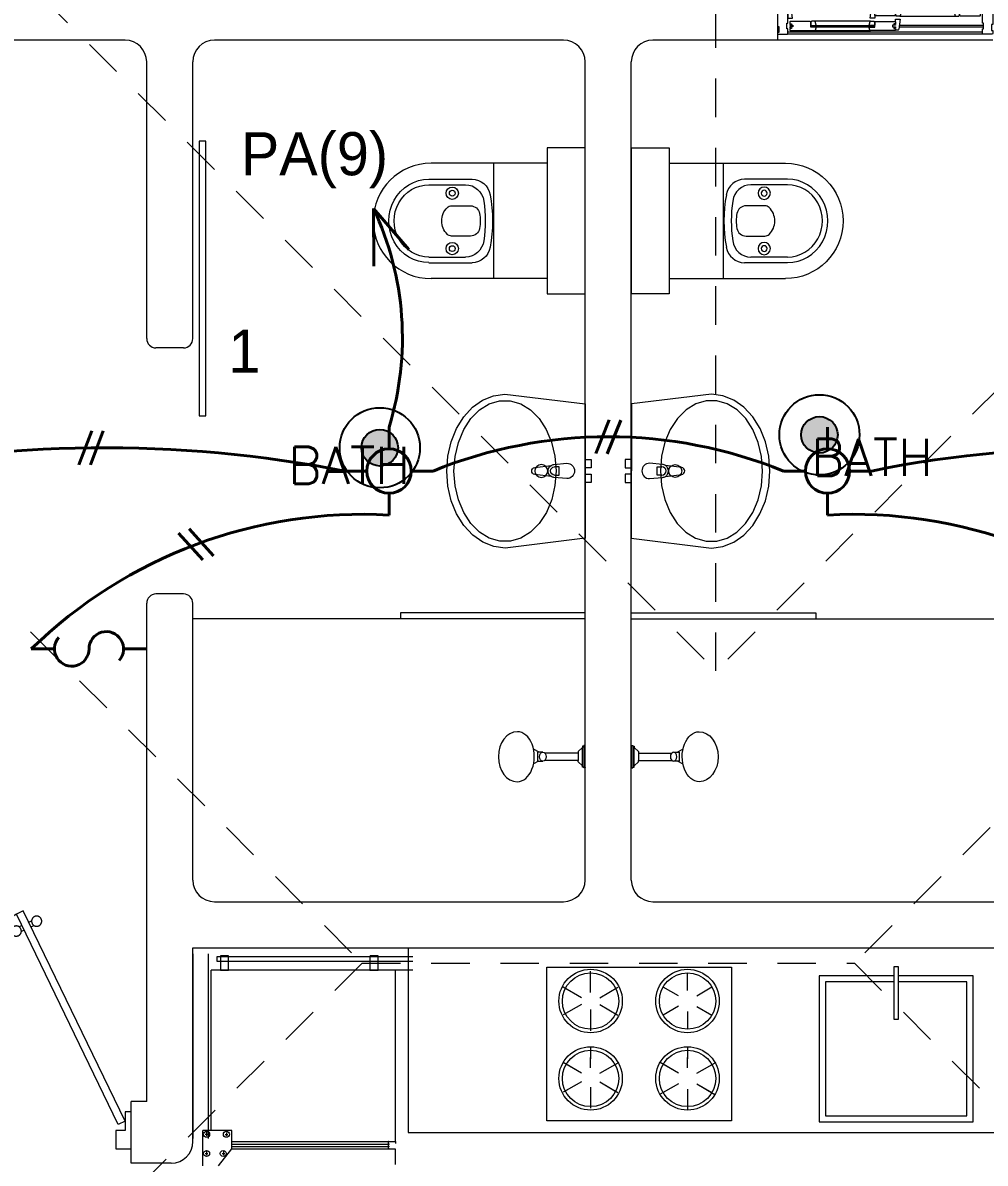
# Model space of a CAD drawing. Header units: metres. Extents: x 14 to 2416, y -346 to 476.
# Drawn here: x 30.049 to 33.177, y -88.076 to -84.37 of the extents above; entities that cross this region are included whole.
import ezdxf

# ---------------------------------------------------------------- set-up
doc = ezdxf.new("R2010")
doc.units = ezdxf.units.M
for name, pattern in [('0', [0]), ('CONTINU', [0]), ('HIDDEN2', [0.1875, 0.125, -0.0625])]:
    doc.linetypes.add(name, pattern=pattern)
doc.layers.get('0').update_dxf_attribs({"linetype": '0', "lineweight": 20})
for name, color, linetype, lineweight in [('01a_Mobiliario', 250, 'Continuous', 0), ('02_mobiliario', 250, 'Continuous', 5), ('A-ANNO-TEXT', 20, 'Continuous', 13), ('A-DOOR', 35, 'Continuous', 5), ('A-WALL', 250, 'Continuous', 20), ('baños', 251, 'Continuous', 0), ('cristales', 131, 'Continuous', 0), ('E Salida Interruptores', 22, 'Continuous', 40), ('E Salida Luces', 22, 'Continuous', 40), ('E Tuberia Emp Losa', 22, 'Continuous', 40), ('MOB FIJOS', 251, 'Continuous', 0), ('MOBILIARIOS', 252, 'Continuous', 0), ('textos', 7, 'Continuous', 0)]:
    doc.layers.add(name, color=color, linetype=linetype, lineweight=lineweight)
doc.layers.add('hatch piso', color=253, linetype='Continuous', lineweight=0, transparency=0.7)
doc.layers.add('MAVA LUM', color=1, linetype='Continuous')
doc.layers.add('MAVA Luminarias', color=1, linetype='Continuous')
doc.layers.add('Techos 1', color=7, linetype='HIDDEN2', lineweight=9, true_color=0x42391a)
doc.styles.add('CENTURY GOTHIC', font='GOTHIC.TTF')
doc.styles.add('DIMTEXT', font='dim.shx', dxfattribs={"width": 0.75})
doc.styles.get("Standard").update_dxf_attribs({"font": 'arial.ttf', "height": 0.1875})

# ---------------------------------------------------------------- blocks, each defined once
blk = doc.blocks.new('SUPERFICIAL')
at = {"layer": 'MAVA LUM'}
h = blk.add_hatch(color=256, dxfattribs=at)
h.dxf.hatch_style = 1
edge = h.paths.add_edge_path()
edge.add_arc((0.0008, 0.0016), 0.059, 0, 360)
for radius in [0.1303, 0.0593]:
    blk.add_circle((0.0008, 0.0016, 0), radius, dxfattribs=at)
at = {"ltscale": 1e-05, "style": 'DIMTEXT', "flags": 1}
blk.add_attdef('MULTIPLICADOR', (0.0928, 0.4687), '', height=0.15, dxfattribs=at)
blk = doc.blocks.new('P90')
at = {"layer": 'A-DOOR'}
for p, q in [((-0.0476, -0.8576), (0.6364, -0.5264)), ((-0.0368, -0.88), (0.6473, -0.5489)), ((0.5843, -0.5517), (0.58, -0.5427)), ((0.5992, -0.5445), (0.5949, -0.5355)), ((0.6473, -0.5489), (0.6364, -0.5264)), ((0.5952, -0.5741), (0.5995, -0.5831)), ((0.6101, -0.5669), (0.6144, -0.5759)), ((-0.0368, -0.88), (-0.0476, -0.8576))]:
    blk.add_line(p, q, dxfattribs=at)
for points in [[(-0.06, -0.02), (-0.06, -0.05), (-0.12, -0.05), (-0.12, 0), (0, 0), (0, -0.02)], [(-0.0668, -0.88), (-0.0668, -0.85), (-0.1268, -0.85), (-0.1268, -0.9), (-0.0068, -0.9), (-0.0068, -0.88)]]:
    blk.add_lwpolyline(points, close=True, dxfattribs=at)
blk.add_arc((-0.3259, -1.105), 1.1228, 31.0139, 75.0797, dxfattribs=at)
for points in [[(0.5812, -0.5096), (0.5857, -0.5096), (0.5933, -0.5141), (0.5977, -0.5218), (0.5977, -0.5306), (0.5933, -0.5383), (0.5856, -0.5427), (0.5767, -0.5427), (0.5691, -0.5383), (0.5647, -0.5306), (0.5647, -0.5217), (0.5691, -0.514), (0.5768, -0.5096), (0.5812, -0.5096)], [(0.6133, -0.5758), (0.6177, -0.5758), (0.6254, -0.5803), (0.6298, -0.5879), (0.6298, -0.5968), (0.6253, -0.6045), (0.6176, -0.6089), (0.6088, -0.6089), (0.6011, -0.6044), (0.5967, -0.5967), (0.5967, -0.5879), (0.6011, -0.5802), (0.6088, -0.5758), (0.6133, -0.5758)]]:
    blk.add_open_spline(points, degree=2, dxfattribs=at)
blk = doc.blocks.new('A$C013342c3')
at = {"layer": 'baños', "linetype": 'Continuous'}
for p, q in [((0.2731, 0.1112), (0.2592, 0.0984, -1.0732)), ((0.2775, 0.1152), (0.2731, 0.1152)), ((0.2731, 0.1152), (0.2731, 0.1112)), ((0.2731, 0.0513), (0.2731, 0.1112)), ((0.2821, 0.1176), (0.2775, 0.1176)), ((0.2775, 0.1176), (0.2775, 0.1152)), ((0.2775, 0.1152), (0.2775, 0.0473)), ((0.2821, 0.1163), (0.2821, 0.1176)), ((0.2821, 0.0462), (0.2821, 0.1163)), ((0.1327, 0.0959, -0.0887), (0.1145, 0.106, -0.1376)), ((0.1447, 0.0959, -0.0497), (0.127, 0.0959, -0.0497)), ((0.127, 0.0959, -0.0497), (0.127, 0.0667, -0.0497)), ((0.2591, 0.0932, -0.0114), (0.1506, 0.0931, -0.0549)), ((0.2592, 0.0984, -1.0732), (0.2591, 0.0932, -0.0114)), ((0.2591, 0.0932, -0.0114), (0.2591, 0.0693, -0.0113)), ((0.1305, 0.0667, -0.0849), (0.1145, 0.0578, -0.1376)), ((0.127, 0.0667, -0.0497), (0.1446, 0.0667, -0.0497)), ((0.2591, 0.0693, -0.0114), (0.1506, 0.0694, -0.0549)), ((0.2592, 0.0642, -1.0732), (0.2591, 0.0693, -0.0114)), ((0.2731, 0.0513), (0.2592, 0.0642, -1.0732)), ((0.2731, 0.0473), (0.2731, 0.0513)), ((0.2775, 0.0473), (0.2731, 0.0473)), ((0.2775, 0.0449), (0.2775, 0.0473)), ((0.2821, 0.0449), (0.2775, 0.0449)), ((0.2821, 0.0462), (0.2821, 0.0449))]:
    blk.add_line(p, q, dxfattribs=at)
for ratio, start_param, end_param in [(0.757088, 3.141593, 6.283185), (0.681889, 0, 3.141593)]:
    blk.add_ellipse((0.0615, 0.0812, -0.1376), major_axis=(-0.0002, -0.0812), ratio=ratio, start_param=start_param, end_param=end_param, dxfattribs=at)
blk.add_ellipse((0.1447, 0.0813, -0.0497), major_axis=(0, -0.0146), ratio=0.718224, dxfattribs=at)
blk = doc.blocks.new('A$Cbbaa2d29')
at = {"layer": 'baños'}
for p, q in [((0.0499, 0.1234), (0.0499, 0.5009)), ((0.1017, 0.5075), (0.1017, 0.3676)), ((0.1199, 0.5075), (0.1199, 0.3887)), ((0.3549, 0.5075), (0.3549, 0.3887)), ((0.373, 0.5075), (0.373, 0.3676)), ((0.4249, 0.1234), (0.4249, 0.5009)), ((0.1881, 0.3727), (0.1881, 0.434)), ((0.2866, 0.434), (0.2866, 0.3727)), ((0.4249, 0.2984), (0.0499, 0.2984))]:
    blk.add_line(p, q, dxfattribs=at)
blk.add_lwpolyline([(0, 0.1234), (0, 0), (0.4747, 0), (0.4747, 0.1234)], close=True, dxfattribs=at)
for centre, radius in [((0.1474, 0.4318), 0.0201), ((0.3274, 0.4318), 0.0201), ((0.1474, 0.4318), 0.00947), ((0.3274, 0.4318), 0.00947)]:
    blk.add_circle(centre, radius, dxfattribs=at)
blk.add_arc((0.2374, 0.5009), 0.1875, 0, 180, dxfattribs=at)
at = {"layer": 'baños', "extrusion": (0, 0, -1)}
for centre, major_axis, ratio, start_param, end_param in [((0.2374, 0.5075), (-0.1356, 0), 0.964958, 0, 3.141593), ((0.2374, 0.5075), (-0.1175, 0), 0.964958, 0, 3.141593), ((0.2084, 0.434), (-0.0203, 0), 0.98668, 0, 0.757183), ((0.2374, 0.407), (0.0601, 0), 0.98668, 3.898776, 5.526002), ((0.2663, 0.434), (0.0203, 0), 0.98668, -0.757183, 0), ((0.182, 0.3887), (0.0622, 0), 0.964958, 1.721071, 3.141593), ((0.2185, 0.3727), (0.0304, 0), 0.98668, 1.75053, 3.141593), ((0.2562, 0.3727), (0.0304, 0), 0.98668, 0, 1.391062), ((0.2927, 0.3887), (-0.0622, 0), 0.964958, 3.141593, 4.562115), ((0.1639, 0.3676), (0.0622, 0), 0.964958, 1.761771, 3.141593), ((0.2374, 0.4749), (0.1357, 0), 0.98668, 1.391062, 1.75053), ((0.3108, 0.3676), (0.0622, 0), 0.964958, 0, 1.379822), ((0.2374, 0.7342), (0.4491, 0), 0.964958, 1.379822, 1.761771), ((0.2374, 0.7413), (-0.4317, 0), 0.964958, 4.562115, 4.862663)]:
    blk.add_ellipse(centre, major_axis=major_axis, ratio=ratio, start_param=start_param, end_param=end_param, dxfattribs=at)
blk = doc.blocks.new('Basin 22')
at = {"layer": 'baños'}
for p, q in [((-218.5, 0), (-250.6, -260.4)), ((218.5, 0), (-218.5, 0)), ((-10.5, 20), (-37.5, 20)), ((-37.5, 20), (-37.5, 0)), ((-37.5, 0), (-10.5, 0)), ((-10.5, 0), (-10.5, 20)), ((37.5, 20), (10.5, 20)), ((10.5, 20), (10.5, 0)), ((10.5, 0), (37.5, 0)), ((37.5, 0), (37.5, 20)), ((250, -260.4), (218.5, 0)), ((-218.4, -0.4), (-218.5, -0.4)), ((-218.4, -0.4), (-218.5, -0.4)), ((218.5, -0.4), (218.4, -0.4)), ((218.5, -0.4), (218.4, -0.4)), ((-25, -59.4), (-21, -101.4)), ((21, -101.4), (25, -59.4)), ((-93.2, -108.9), (-134.7, -126.2)), ((-47.6, -98.2), (-93.2, -108.9)), ((0, -94.6), (-47.6, -98.2)), ((-17.7, -110.9), (-11.1, -163.8)), ((-13.6, -99.2), (-13.6, -84.3)), ((-13.6, -84.3), (13.6, -84.3)), ((47.6, -98.2), (0, -94.6)), ((11.1, -163.8), (17.7, -110.9)), ((13.6, -84.3), (13.6, -99.2)), ((93.2, -108.9), (47.6, -98.2)), ((134.7, -126.2), (93.2, -108.9)), ((-134.7, -126.2), (-170.3, -149.4)), ((170.3, -149.4), (134.7, -126.2)), ((-198.5, -177.5), (-218, -209.2)), ((-170.3, -149.4), (-198.5, -177.5)), ((198.5, -177.5), (170.3, -149.4)), ((218, -209.2), (198.5, -177.5)), ((-218, -209.2), (-227.9, -243.1)), ((227.9, -243.1), (218, -209.2)), ((-227.9, -243.1), (-227.9, -277.8)), ((227.9, -277.8), (227.9, -243.1)), ((-250.6, -260.4), (-245.8, -297.4)), ((-227.9, -277.8), (-218, -311.7)), ((218, -311.7), (227.9, -277.8)), ((244.6, -297.4), (249.4, -260.4)), ((-245.8, -297.4), (-231.6, -333)), ((-231.6, -333), (-208.5, -365.7)), ((-218, -311.7), (-198.5, -343.4)), ((198.5, -343.4), (218, -311.7)), ((207.3, -365.7), (230.4, -333)), ((230.4, -333), (244.6, -297.4)), ((-208.5, -365.7), (-177.4, -394.5)), ((-198.5, -343.4), (-170.3, -371.4)), ((170.3, -371.4), (198.5, -343.4)), ((176.2, -394.5), (207.3, -365.7)), ((-177.4, -394.5), (-139.5, -418.1)), ((-170.3, -371.4), (-134.7, -394.6)), ((-134.7, -394.6), (-93.2, -412)), ((93.2, -412), (134.7, -394.6)), ((134.7, -394.6), (170.3, -371.4)), ((138.3, -418.1), (176.2, -394.5)), ((-139.5, -418.1), (-96.3, -435.6)), ((-96.3, -435.6), (-49.4, -446.4)), ((-93.2, -412), (-47.6, -422.7)), ((-47.6, -422.7), (0, -426.3)), ((0, -426.3), (47.6, -422.7)), ((47.6, -422.7), (93.2, -412)), ((48.2, -446.4), (95.1, -435.6)), ((95.1, -435.6), (138.3, -418.1)), ((-49.4, -446.4), (-0.6, -450)), ((-0.6, -450), (48.2, -446.4))]:
    blk.add_line(p, q, dxfattribs=at)
blk.add_circle((0, -142.6), 21, dxfattribs=at)
for centre, radius, start, end in [((0, -59.4), 25, 0, 180), ((0, -99.5), 21.1, 185.1696, 212.771), ((0, -99.5), 21.1, 212.771, 327.229), ((0, -99.2), 13.6, 180, 0), ((0, -99.5), 21.1, 327.229, 354.8304), ((0, -162.4), 11.2, 187.1389, 352.8611)]:
    blk.add_arc(centre, radius, start, end, dxfattribs=at)
blk = doc.blocks.new('Fenton Bead')
at = {"color": 7}
blk.add_lwpolyline([(2.1, 12.5, -0.341999), (0.2, 11), (0, 10.7), (0, 1), (1, 0), (18, 0), (18, 0.5), (14.7, 12.9, 0.339454), (13.2, 14), (4.1, 14, 0.341999)], format="xyb", close=True, dxfattribs=at)
blk = doc.blocks.new('A$C6ca19f56')
at = {"layer": 'A-DOOR', "color": 7}
for p, q in [((0.7, 0.2), (0, 0.2)), ((0.0325, 0.12), (0, 0.12)), ((0, 0.12), (0, 0.097)), ((0.7, 0.12), (0, 0.12)), ((0.034, 0.1185), (0.0325, 0.12)), ((0.034, 0.097), (0.034, 0.1185)), ((0.034, 0.1185), (0.034, 0.097)), ((0.666, 0.1185), (0.6675, 0.12)), ((0.666, 0.097), (0.666, 0.1185)), ((0.6675, 0.12), (0.7, 0.12)), ((0.7, 0.12), (0.7, 0.097)), ((0, 0.097), (0.01, 0.097)), ((0.01, 0.091), (0, 0.091)), ((0, 0.091), (0, 0.0445)), ((0.01, 0.097), (0.01, 0.091)), ((0.024, 0.091), (0.024, 0.097)), ((0.024, 0.097), (0.034, 0.097)), ((0.034, 0.091), (0.024, 0.091)), ((0.034, 0.097), (0.0305, 0.097)), ((0.0305, 0.097), (0.0305, 0.091)), ((0.0305, 0.091), (0.034, 0.091)), ((0.0417, 0.1075), (0.034, 0.1075)), ((0.034, 0.0555), (0.034, 0.091)), ((0.034, 0.091), (0.034, 0.0715)), ((0.049, 0.0715), (0.0447, 0.1047)), ((0.301, 0.0715), (0.3053, 0.1047)), ((0.3083, 0.1075), (0.316, 0.1075)), ((0.316, 0.1075), (0.3175, 0.109)), ((0.316, 0.102), (0.316, 0.1075)), ((0.322, 0.102), (0.316, 0.102)), ((0.316, 0.097), (0.316, 0.0993)), ((0.316, 0.0993), (0.322, 0.0993)), ((0.326, 0.097), (0.316, 0.097)), ((0.316, 0.089), (0.316, 0.091)), ((0.316, 0.091), (0.326, 0.091)), ((0.322, 0.089), (0.316, 0.089)), ((0.316, 0.0805), (0.316, 0.0863)), ((0.316, 0.0863), (0.322, 0.0863)), ((0.3175, 0.079), (0.316, 0.0805)), ((0.316, 0.0805), (0.316, 0.0715)), ((0.3175, 0.109), (0.3981, 0.109)), ((0.3825, 0.079), (0.3175, 0.079)), ((0.322, 0.0993), (0.322, 0.102)), ((0.322, 0.0863), (0.322, 0.089)), ((0.326, 0.091), (0.326, 0.097)), ((0.384, 0.0805), (0.3825, 0.079)), ((0.4015, 0.098), (0.384, 0.098)), ((0.384, 0.098), (0.384, 0.0805)), ((0.384, 0.095), (0.389, 0.095)), ((0.384, 0.095), (0.389, 0.095)), ((0.389, 0.097), (0.395, 0.093)), ((0.389, 0.093), (0.395, 0.097)), ((0.3972, 0.078), (0.5788, 0.078)), ((0.3981, 0.109), (0.4, 0.1075)), ((0.5779, 0.109), (0.3981, 0.109)), ((0.4, 0.1075), (0.402, 0.0995)), ((0.402, 0.0985), (0.4015, 0.098)), ((0.402, 0.0995), (0.402, 0.0985)), ((0.576, 0.1075), (0.574, 0.0995)), ((0.574, 0.0995), (0.574, 0.0985)), ((0.574, 0.0985), (0.5745, 0.098)), ((0.5745, 0.098), (0.592, 0.098)), ((0.5779, 0.109), (0.576, 0.1075)), ((0.6585, 0.109), (0.5779, 0.109)), ((0.587, 0.097), (0.581, 0.093)), ((0.587, 0.093), (0.581, 0.097)), ((0.592, 0.095), (0.587, 0.095)), ((0.592, 0.095), (0.587, 0.095)), ((0.592, 0.098), (0.592, 0.0805)), ((0.592, 0.0805), (0.5935, 0.079)), ((0.5935, 0.079), (0.6585, 0.079)), ((0.65, 0.091), (0.65, 0.097)), ((0.65, 0.097), (0.66, 0.097)), ((0.66, 0.091), (0.65, 0.091)), ((0.654, 0.0993), (0.654, 0.102)), ((0.654, 0.102), (0.66, 0.102)), ((0.66, 0.0993), (0.654, 0.0993)), ((0.654, 0.0863), (0.654, 0.089)), ((0.654, 0.089), (0.66, 0.089)), ((0.66, 0.0863), (0.654, 0.0863)), ((0.66, 0.1075), (0.6585, 0.109)), ((0.6585, 0.079), (0.66, 0.0805)), ((0.66, 0.102), (0.66, 0.1075)), ((0.66, 0.097), (0.66, 0.0993)), ((0.66, 0.089), (0.66, 0.091)), ((0.66, 0.0805), (0.66, 0.0863)), ((0.676, 0.097), (0.666, 0.097)), ((0.666, 0.0555), (0.666, 0.091)), ((0.666, 0.091), (0.676, 0.091)), ((0.676, 0.091), (0.676, 0.097)), ((0.7, 0.097), (0.69, 0.097)), ((0.69, 0.097), (0.69, 0.091)), ((0.69, 0.091), (0.7, 0.091)), ((0.7, 0.091), (0.7, 0.0505)), ((0, 0.0445), (0.004, 0.0445)), ((0.004, 0.0445), (0.004, 0.0255)), ((0.03, 0.0365), (0.03, 0.0555)), ((0.03, 0.0555), (0.034, 0.0555)), ((0.034, 0.0715), (0.049, 0.0715)), ((0.0415, 0.061), (0.04, 0.0595)), ((0.04, 0.0595), (0.04, 0.0537)), ((0.04, 0.0537), (0.046, 0.0537)), ((0.046, 0.051), (0.04, 0.051)), ((0.04, 0.051), (0.04, 0.049)), ((0.04, 0.049), (0.05, 0.049)), ((0.05, 0.043), (0.04, 0.043)), ((0.04, 0.043), (0.04, 0.0407)), ((0.04, 0.0407), (0.046, 0.0407)), ((0.046, 0.038), (0.04, 0.038)), ((0.04, 0.038), (0.04, 0.0325)), ((0.1065, 0.061), (0.0415, 0.061)), ((0.046, 0.0537), (0.046, 0.051)), ((0.046, 0.0407), (0.046, 0.038)), ((0.05, 0.049), (0.05, 0.043)), ((0.108, 0.0595), (0.1065, 0.061)), ((0.108, 0.042), (0.108, 0.0595)), ((0.108, 0.045), (0.113, 0.045)), ((0.108, 0.045), (0.113, 0.045)), ((0.1255, 0.042), (0.108, 0.042)), ((0.113, 0.043), (0.119, 0.047)), ((0.113, 0.047), (0.119, 0.043)), ((0.3028, 0.062), (0.1212, 0.062)), ((0.124, 0.0325), (0.126, 0.0405)), ((0.126, 0.0415), (0.1255, 0.042)), ((0.126, 0.0405), (0.126, 0.0415)), ((0.298, 0.0415), (0.2985, 0.042)), ((0.298, 0.0405), (0.298, 0.0415)), ((0.3, 0.0325), (0.298, 0.0405)), ((0.2985, 0.042), (0.316, 0.042)), ((0.316, 0.0715), (0.301, 0.0715)), ((0.311, 0.043), (0.305, 0.047)), ((0.311, 0.047), (0.305, 0.043)), ((0.316, 0.045), (0.311, 0.045)), ((0.316, 0.045), (0.311, 0.045)), ((0.316, 0.0595), (0.3175, 0.061)), ((0.316, 0.042), (0.316, 0.0595)), ((0.3175, 0.061), (0.3825, 0.061)), ((0.384, 0.049), (0.374, 0.049)), ((0.374, 0.049), (0.374, 0.043)), ((0.374, 0.043), (0.384, 0.043)), ((0.384, 0.0537), (0.378, 0.0537)), ((0.378, 0.0537), (0.378, 0.051)), ((0.378, 0.051), (0.384, 0.051)), ((0.384, 0.0407), (0.378, 0.0407)), ((0.378, 0.0407), (0.378, 0.038)), ((0.378, 0.038), (0.384, 0.038)), ((0.3825, 0.061), (0.384, 0.0595)), ((0.384, 0.0595), (0.384, 0.0685)), ((0.384, 0.0685), (0.399, 0.0685)), ((0.384, 0.0595), (0.384, 0.0537)), ((0.384, 0.051), (0.384, 0.049)), ((0.384, 0.043), (0.384, 0.0407)), ((0.384, 0.038), (0.384, 0.0325)), ((0.399, 0.0685), (0.3947, 0.0353)), ((0.67, 0.0555), (0.666, 0.0555)), ((0.67, 0.0365), (0.67, 0.0555)), ((0.7, 0.0505), (0.696, 0.0505)), ((0.696, 0.0505), (0.696, 0.0315)), ((0.004, 0.0255), (0, 0.0255)), ((0, 0.0255), (0, 0.0215)), ((0, 0.0215), (0.0015, 0.02)), ((0.7, 0), (0, 0)), ((0.0015, 0.02), (0.0325, 0.02)), ((0.034, 0.0365), (0.03, 0.0365)), ((0.0325, 0.02), (0.034, 0.0215)), ((0.6675, 0.02), (0.0325, 0.02)), ((0.034, 0.0215), (0.034, 0.0365)), ((0.04, 0.0325), (0.0415, 0.031)), ((0.0415, 0.031), (0.1221, 0.031)), ((0.1221, 0.031), (0.124, 0.0325)), ((0.1221, 0.031), (0.3019, 0.031)), ((0.3019, 0.031), (0.3, 0.0325)), ((0.3825, 0.031), (0.3019, 0.031)), ((0.384, 0.0325), (0.3825, 0.031)), ((0.3917, 0.0325), (0.384, 0.0325)), ((0.666, 0.0215), (0.666, 0.0365)), ((0.666, 0.0365), (0.67, 0.0365)), ((0.6675, 0.02), (0.666, 0.0215)), ((0.6985, 0.02), (0.6675, 0.02)), ((0.696, 0.0315), (0.7, 0.0315)), ((0.7, 0.0215), (0.6985, 0.02)), ((0.7, 0.0315), (0.7, 0.0215))]:
    blk.add_line(p, q, dxfattribs=at)
at = {"layer": 'A-DOOR', "extrusion": (0, 0, -1)}
for p, q in [((0.7, 0.18), (0, 0.18)), ((0.0413, 0.1622), (0.05, 0.1622)), ((0.0413, 0.1448), (0.0413, 0.1622)), ((0.3337, 0.1622), (0.325, 0.1622)), ((0.3337, 0.1448), (0.3337, 0.1622)), ((0.3663, 0.1622), (0.375, 0.1622)), ((0.3663, 0.1448), (0.3663, 0.1622)), ((0.6587, 0.1622), (0.65, 0.1622)), ((0.6587, 0.1448), (0.6587, 0.1622)), ((0, 0.127), (0.7, 0.127)), ((0.0413, 0.1448), (0.05, 0.1448)), ((0.3337, 0.1448), (0.325, 0.1448)), ((0.3663, 0.1448), (0.375, 0.1448)), ((0.6587, 0.1448), (0.65, 0.1448))]:
    blk.add_line(p, q, dxfattribs=at)
at = {"layer": 'A-DOOR'}
for p, q in [((0.07, 0.175), (0.05, 0.175)), ((0.07, 0.132), (0.07, 0.175)), ((0.305, 0.1711), (0.07, 0.1711)), ((0.07, 0.1359), (0.07, 0.1711)), ((0.305, 0.132), (0.305, 0.175)), ((0.305, 0.175), (0.325, 0.175)), ((0.305, 0.1359), (0.305, 0.1711)), ((0.395, 0.175), (0.375, 0.175)), ((0.395, 0.132), (0.395, 0.175)), ((0.63, 0.1711), (0.395, 0.1711)), ((0.395, 0.1359), (0.395, 0.1711)), ((0.63, 0.132), (0.63, 0.175)), ((0.63, 0.175), (0.65, 0.175)), ((0.63, 0.1359), (0.63, 0.1711)), ((0.07, 0.132), (0.05, 0.132)), ((0.07, 0.1359), (0.305, 0.1359)), ((0.305, 0.132), (0.325, 0.132)), ((0.395, 0.132), (0.375, 0.132)), ((0.395, 0.1359), (0.63, 0.1359)), ((0.63, 0.132), (0.65, 0.132))]:
    blk.add_line(p, q, dxfattribs=at)
at = {"layer": 'A-DOOR', "color": 9, "true_color": 0xc7c8ca}
for p, q in [((0.325, 0.175), (0.07, 0.175)), ((0.63, 0.175), (0.375, 0.175)), ((0.07, 0.132), (0.325, 0.132)), ((0.375, 0.132), (0.63, 0.132))]:
    blk.add_line(p, q, dxfattribs=at)
at = {"layer": 'A-DOOR', "color": 8}
for p, q in [((0.666, 0.114), (0.034, 0.114)), ((0.0457, 0.097), (0.3043, 0.097)), ((0.0465, 0.091), (0.3035, 0.091)), ((0.3957, 0.043), (0.67, 0.043)), ((0.3965, 0.049), (0.67, 0.049)), ((0.666, 0.026), (0.034, 0.026))]:
    blk.add_line(p, q, dxfattribs=at)
at = {"layer": 'A-DOOR', "extrusion": (0, 0, -1)}
for points in [[(0, 0.18), (-0.05, 0.18), (-0.05, 0.1622)], [(-0.325, 0.18), (-0.375, 0.18), (-0.375, 0.1622)], [(-0.375, 0.18), (-0.325, 0.18), (-0.325, 0.1622)], [(-0.7, 0.18), (-0.65, 0.18), (-0.65, 0.1622)], [(-0.05, 0.1448), (-0.05, 0.127), (0, 0.127)], [(-0.375, 0.1448), (-0.375, 0.127), (-0.325, 0.127)], [(-0.325, 0.1448), (-0.325, 0.127), (-0.375, 0.127)], [(-0.65, 0.1448), (-0.65, 0.127), (-0.7, 0.127)]]:
    blk.add_lwpolyline(points, dxfattribs=at)
at = {"layer": 'A-DOOR', "color": 7}
for points in [[(0.384, 0.095), (0.389, 0.095), (0.389, 0.095), (0.384, 0.095)], [(0.587, 0.093), (0.389, 0.093), (0.389, 0.097), (0.587, 0.097)], [(0.587, 0.097), (0.389, 0.097), (0.389, 0.093), (0.587, 0.093)], [(0.389, 0.097), (0.395, 0.097), (0.395, 0.093), (0.389, 0.093)], [(0.4015, 0.098), (0.3895, 0.098), (0.3895, 0.097), (0.4015, 0.097)], [(0.4015, 0.093), (0.3895, 0.093), (0.3895, 0.092), (0.4015, 0.092)], [(0.395, 0.097), (0.4, 0.097), (0.4, 0.093), (0.395, 0.093)], [(0.5745, 0.098), (0.5865, 0.098), (0.5865, 0.097), (0.5745, 0.097)], [(0.5745, 0.093), (0.5865, 0.093), (0.5865, 0.092), (0.5745, 0.092)], [(0.581, 0.097), (0.576, 0.097), (0.576, 0.093), (0.581, 0.093)], [(0.587, 0.097), (0.581, 0.097), (0.581, 0.093), (0.587, 0.093)], [(0.592, 0.095), (0.587, 0.095), (0.587, 0.095), (0.592, 0.095)], [(0.108, 0.045), (0.113, 0.045), (0.113, 0.045), (0.108, 0.045)], [(0.113, 0.043), (0.119, 0.043), (0.119, 0.047), (0.113, 0.047)], [(0.113, 0.047), (0.311, 0.047), (0.311, 0.043), (0.113, 0.043)], [(0.113, 0.043), (0.311, 0.043), (0.311, 0.047), (0.113, 0.047)], [(0.1255, 0.047), (0.1135, 0.047), (0.1135, 0.048), (0.1255, 0.048)], [(0.1255, 0.042), (0.1135, 0.042), (0.1135, 0.043), (0.1255, 0.043)], [(0.119, 0.043), (0.124, 0.043), (0.124, 0.047), (0.119, 0.047)], [(0.2985, 0.047), (0.3105, 0.047), (0.3105, 0.048), (0.2985, 0.048)], [(0.2985, 0.042), (0.3105, 0.042), (0.3105, 0.043), (0.2985, 0.043)], [(0.305, 0.043), (0.3, 0.043), (0.3, 0.047), (0.305, 0.047)], [(0.311, 0.043), (0.305, 0.043), (0.305, 0.047), (0.311, 0.047)], [(0.316, 0.045), (0.311, 0.045), (0.311, 0.045), (0.316, 0.045)]]:
    blk.add_lwpolyline(points, close=True, dxfattribs=at)
for centre, start, end in [((0.0417, 0.1045), 4.2891, 90.0015), ((0.3083, 0.1045), 89.9985, 175.7109), ((0.3917, 0.0355), 269.9985, 355.7109)]:
    blk.add_arc(centre, 0.003, start, end, dxfattribs=at)
at = {"layer": 'cristales', "const_width": 0.004}
for points in [[(0.576, 0.095), (0.4, 0.095)], [(0.124, 0.045), (0.3, 0.045)]]:
    blk.add_lwpolyline(points, dxfattribs=at)
at = {"layer": 'A-DOOR', "color": 7, "yscale": 0.001000000023175567, "zscale": 0.001000000023175567, "rotation": 180}
for p, xscale in [((0.384, 0.092), -0.001000000023175567), ((0.592, 0.092), 0.001000000023175567)]:
    blk.add_blockref('Fenton Bead', p, dxfattribs=dict(at, xscale=xscale))
at = {"layer": 'A-DOOR', "color": 7, "yscale": 0.001000000023175567, "zscale": 0.001000000023175567}
for p, xscale in [((0.108, 0.048), 0.001000000023175567), ((0.316, 0.048), -0.001000000023175567)]:
    blk.add_blockref('Fenton Bead', p, dxfattribs=dict(at, xscale=xscale))
blk = doc.blocks.new('PL BASE 1N NASAS 09')
at = {"layer": '01a_Mobiliario', "transparency": 33554684}
blk.add_line((-119.0811, -52.5997), (-117.0811, -52.5997), dxfattribs=at)
at = {"layer": '02_mobiliario'}
blk.add_line((-119.0811, -51.9997), (-119.0811, -52.5997), dxfattribs=at)
at = {"layer": 'A-DOOR'}
blk.add_lwpolyline([(-119.7386, -49.3782), (-119.7603, -49.3782), (-119.7603, -50.2702), (-119.7386, -50.2702)], close=True, dxfattribs=at)
at = {"layer": 'A-WALL'}
for p, q in [((-117.8811, -48.8497), (-117.8811, -49.0497)), ((-120.0011, -49.0497), (-122.1611, -49.0497)), ((-118.5761, -49.0497), (-119.7111, -49.0497)), ((-117.8811, -49.0497), (-118.2861, -49.0497)), ((-119.9311, -50.0197), (-119.9311, -49.1197)), ((-119.7811, -50.0197), (-119.7811, -49.1197)), ((-118.5061, -51.7797), (-118.5061, -49.1197)), ((-118.3561, -51.7797), (-118.3561, -49.1197)), ((-119.8111, -50.0497), (-119.9011, -50.0497)), ((-119.8111, -50.8497), (-119.9011, -50.8497)), ((-119.9311, -52.4997), (-119.9311, -50.8797)), ((-119.7811, -51.7797), (-119.7811, -50.8797)), ((-119.7111, -51.8497), (-118.5761, -51.8497)), ((-118.2861, -51.8497), (-117.1511, -51.8497)), ((-119.7811, -52.6297), (-119.7811, -51.9997)), ((-119.7811, -51.9997), (-117.0811, -51.9997)), ((-119.9311, -52.4997), (-119.981, -52.4997)), ((-119.981, -52.6997), (-119.981, -52.4997)), ((-119.8511, -52.6997), (-119.981, -52.6997))]:
    blk.add_line(p, q, dxfattribs=at)
for centre, radius, start, end in [((-120.0011, -49.1197), 0.07, 360, 90), ((-119.7111, -49.1197), 0.07, 90, 180), ((-118.5761, -49.1197), 0.07, 360, 90), ((-118.2861, -49.1197), 0.07, 90, 180), ((-119.9011, -50.0197), 0.03, 180, 270), ((-119.8111, -50.0197), 0.03, 270, 360), ((-119.9011, -50.8797), 0.03, 90, 180), ((-119.8111, -50.8797), 0.03, 360, 90), ((-119.7111, -51.7797), 0.07, 180, 270), ((-118.5761, -51.7797), 0.07, 270, 360), ((-118.2861, -51.7797), 0.07, 180, 270), ((-119.8511, -52.6297), 0.07, 270, 0)]:
    blk.add_arc(centre, radius, start, end, dxfattribs=at)
at = {"layer": 'baños'}
for p, q in [((-119.1061, -50.9107), (-119.1061, -50.9307)), ((-118.5061, -50.9107), (-119.1061, -50.9107)), ((-118.3561, -50.9107), (-117.7561, -50.9107)), ((-117.7561, -50.9107), (-117.7561, -50.9307)), ((-118.5061, -50.9307), (-119.7811, -50.9307)), ((-118.3561, -50.9307), (-117.0811, -50.9307))]:
    blk.add_line(p, q, dxfattribs=at)
at = {"layer": 'MOB FIJOS', "ltscale": 0.005, "transparency": 33554684}
blk.add_lwpolyline([(-117.5034, -52.2311), (-117.4874, -52.2311), (-117.4874, -52.0619), (-117.5034, -52.0619)], close=True, dxfattribs=at)
at = {"layer": 'MOB FIJOS', "transparency": 33554684}
for points in [[(-117.5034, -52.0904), (-117.7454, -52.0904), (-117.7454, -52.5654), (-117.2454, -52.5654), (-117.2454, -52.0904), (-117.4874, -52.0904)], [(-117.5034, -52.1104), (-117.7254, -52.1104), (-117.7254, -52.5454), (-117.2654, -52.5454), (-117.2654, -52.1104), (-117.4874, -52.1104)]]:
    blk.add_lwpolyline(points, dxfattribs=at)
at = {"layer": 'Techos 1'}
for p, q in [((-118.0811, -51.0997), (-118.0811, -39.3997)), ((-123.3311, -47.9498), (-119.2311, -52.0497)), ((-121.2311, -47.9498), (-118.0811, -51.0997)), ((-114.9311, -47.9497), (-118.0811, -51.0997)), ((-113.5311, -47.9497), (-117.6311, -52.0497)), ((-119.2311, -52.0497), (-123.3311, -56.1498)), ((-119.2311, -52.0497), (-117.6311, -52.0497)), ((-117.6311, -52.0497), (-113.5311, -56.1497))]:
    blk.add_line(p, q, dxfattribs=at)
at = {"color": 1}
blk.add_blockref('A$C6ca19f56', (-117.8811, -49.0497), dxfattribs=at)
at = {"layer": 'A-DOOR', "rotation": 90.00000000000001}
blk.add_blockref('P90', (-120.881, -52.5264), dxfattribs=at)
at = {"layer": 'baños', "rotation": 90.00000000000001}
blk.add_blockref('A$Cbbaa2d29', (-118.5061, -49.8745), dxfattribs=at)
at = {"layer": 'baños', "xscale": -1, "rotation": 270}
blk.add_blockref('A$Cbbaa2d29', (-118.356, -49.8745), dxfattribs=at)
at = {"layer": 'baños', "yscale": 0.001000000000057999}
for p, xscale, rotation in [((-118.5061, -50.4497), -0.001000000000057999, 270.0521775938394), ((-118.356, -50.4497), 0.001000000000057999, 89.94782240616065)]:
    blk.add_blockref('Basin 22', p, dxfattribs=dict(at, xscale=xscale, rotation=rotation))
at = {"layer": 'baños', "linetype": 'CONTINU'}
blk.add_blockref('A$C013342c3', (-118.7882, -51.4598), dxfattribs=at)
at = {"layer": 'baños', "linetype": 'CONTINU', "xscale": -1}
blk.add_blockref('A$C013342c3', (-118.0739, -51.4598), dxfattribs=at)
at = {"layer": 'textos', "char_height": 0.15, "width": 3.404877, "attachment_point": 9}
for insert in [(-115.8713, -50.4651), (-117.5706, -50.4917)]:
    blk.add_mtext('\\pxqc;{\\Fromans|c0;\\H0.8x;BATH}', dxfattribs=dict(at, insert=insert))
blk = doc.blocks.new('PL MUEBLES 1N NASAS 09')
at = {"layer": 'hatch piso'}
h = blk.add_hatch(dxfattribs=at)
h.set_pattern_fill('AR-BRSTD', color=256, scale=0.002, angle=-90)
h.set_pattern_definition([(270, (-8.74588, 232.01007), (0.1354836, -2e-17), []), (0, (-8.74588, 232.01007), (0.1354836, 0.2032), [0.1354836, -0.1354836])])
edge = h.paths.add_edge_path()
edge.add_line((62.3305, 47.1481), (63.2305, 47.1481))
edge.add_line((63.2305, 47.1481), (63.2305, 48.4481))
edge.add_line((63.2305, 48.4481), (56.5331, 48.4481))
edge.add_line((56.5331, 48.4481), (56.5331, 48.2731))
edge.add_line((56.5331, 48.2731), (56.3831, 48.2731))
edge.add_line((56.3831, 48.2731), (56.3831, 48.4536))
edge.add_line((56.3831, 48.4536), (54.5879, 48.4536))
edge.add_line((54.5879, 48.4536), (54.5879, 46.9481))
edge.add_line((54.5879, 46.9481), (55.8257, 46.9481))
edge.add_arc((55.8755, 46.9973), 0.07, 180, 224.6727, ccw=False)
edge.add_line((55.8055, 46.9973), (55.8055, 47.1073))
edge.add_arc((55.8755, 47.1073), 0.07, 90, 180, ccw=False)
edge.add_line((55.8755, 47.1773), (55.9855, 47.1773))
edge.add_arc((55.9855, 47.1073), 0.07, 0, 90, ccw=False)
edge.add_line((56.0555, 47.1073), (56.0555, 46.9973))
edge.add_arc((55.9855, 46.9973), 0.07, -44.6727, 0, ccw=False)
edge.add_line((56.0353, 46.9481), (59.0257, 46.9481))
edge.add_arc((59.0755, 46.9973), 0.07, 180, 224.6728, ccw=False)
edge.add_line((59.0055, 46.9973), (59.0055, 47.1073))
edge.add_arc((59.0755, 47.1073), 0.07, 90, 180, ccw=False)
edge.add_line((59.0755, 47.1773), (59.1855, 47.1773))
edge.add_arc((59.1855, 47.1073), 0.07, 0, 90, ccw=False)
edge.add_line((59.2555, 47.1073), (59.2555, 46.9973))
edge.add_arc((59.1855, 46.9973), 0.07, -90, 0, ccw=False)
edge.add_line((59.1855, 46.9273), (59.0755, 46.9273))
edge.add_arc((59.0755, 46.9973), 0.07, 229.9948, 270, ccw=False)
edge.add_line((59.0305, 46.9437), (59.0305, 44.972))
edge.add_arc((59.0755, 44.9184), 0.07, 90, 130.0052, ccw=False)
edge.add_line((59.0755, 44.9884), (59.1855, 44.9884))
edge.add_arc((59.1855, 44.9184), 0.07, 0, 90, ccw=False)
edge.add_line((59.2555, 44.9184), (59.2555, 44.8084))
edge.add_arc((59.1855, 44.8084), 0.07, -90, 0, ccw=False)
edge.add_line((59.1855, 44.7384), (59.0755, 44.7384))
edge.add_arc((59.0755, 44.8084), 0.07, 229.9948, 270, ccw=False)
edge.add_line((59.0305, 44.7548), (59.0305, 41.172))
edge.add_arc((59.0755, 41.1184), 0.07, 90, 130.0052, ccw=False)
edge.add_line((59.0755, 41.1884), (59.1855, 41.1884))
edge.add_arc((59.1855, 41.1184), 0.07, 0, 90, ccw=False)
edge.add_line((59.2555, 41.1184), (59.2555, 41.0084))
edge.add_arc((59.1855, 41.0084), 0.07, -90, 0, ccw=False)
edge.add_line((59.1855, 40.9384), (59.0755, 40.9384))
edge.add_arc((59.0755, 41.0084), 0.07, 180, 270, ccw=False)
edge.add_line((59.0055, 41.0084), (59.0055, 41.1184))
edge.add_arc((59.0755, 41.1184), 0.07, 149.8481, 180, ccw=False)
edge.add_line((59.0149, 41.1535), (56.0391, 41.1535))
edge.add_arc((55.9855, 41.1085), 0.07, 0, 40.0052, ccw=False)
edge.add_line((56.0555, 41.1085), (56.0555, 40.9985))
edge.add_arc((55.9855, 40.9985), 0.07, -90, 0, ccw=False)
edge.add_line((55.9855, 40.9285), (55.8755, 40.9285))
edge.add_arc((55.8755, 40.9985), 0.07, 180, 270, ccw=False)
edge.add_line((55.8055, 40.9985), (55.8055, 41.1085))
edge.add_arc((55.8755, 41.1085), 0.07, 139.9948, 180, ccw=False)
edge.add_line((55.8219, 41.1535), (50.4363, 41.1535))
edge.add_arc((50.3827, 41.1085), 0.07, 0, 40.0052, ccw=False)
edge.add_line((50.4527, 41.1085), (50.4527, 40.9985))
edge.add_arc((50.3827, 40.9985), 0.07, -90, 0, ccw=False)
edge.add_line((50.3827, 40.9285), (50.2727, 40.9285))
edge.add_arc((50.2727, 40.9985), 0.07, 180, 270, ccw=False)
edge.add_line((50.2027, 40.9985), (50.2027, 41.1085))
edge.add_arc((50.2727, 41.1085), 0.07, 139.9948, 180, ccw=False)
edge.add_line((50.2191, 41.1535), (46.4305, 41.1535))
edge.add_line((46.4305, 41.1535), (46.4305, 40.9535))
edge.add_line((46.4305, 40.9535), (44.3305, 40.9535))
edge.add_line((44.3305, 40.9535), (44.3305, 39.3536))
edge.add_line((44.3305, 39.3536), (47.8305, 39.3536))
edge.add_line((47.8305, 39.3536), (47.8305, 38.9536))
edge.add_line((47.8305, 38.9536), (62.3305, 38.9536))
edge.add_line((62.3305, 38.9536), (62.3305, 47.1481))
at = {"layer": '02_mobiliario'}
blk.add_line((42.4805, 36.184), (42.4805, 35.584), dxfattribs=at)
at = {"layer": 'MOBILIARIOS'}
for p, q in [((42.5305, 36.184), (42.5305, 35.584)), ((43.1953, 36.1311), (42.5395, 36.1311)), ((42.5395, 35.6099), (42.5395, 36.1311)), ((43.1395, 35.5744), (43.1395, 36.1311)), ((43.1395, 35.5744), (43.1395, 36.1311)), ((42.5115, 35.6099), (42.5115, 35.495)), ((42.6068, 35.6099), (42.5126, 35.6099)), ((42.5204, 35.5979), (42.5288, 35.5979)), ((42.5246, 35.6043), (42.5246, 35.5926)), ((42.5854, 35.5973), (42.5938, 35.5973)), ((42.5896, 35.6037), (42.5896, 35.592)), ((42.6068, 35.5507), (42.6068, 35.6099)), ((42.5638, 35.495), (42.6068, 35.5507)), ((42.6067, 35.5507), (43.1375, 35.5507)), ((42.6068, 35.5744), (43.1395, 35.5744)), ((42.6068, 35.5656), (43.1176, 35.5656)), ((42.6068, 35.5583), (43.1177, 35.5583)), ((43.1375, 35.5507), (43.1375, 35.4992)), ((43.1395, 35.5744), (43.1395, 35.5673)), ((42.5204, 35.5352), (42.5288, 35.5352)), ((42.5246, 35.5417), (42.5246, 35.5299)), ((42.5759, 35.5352), (42.5843, 35.5352)), ((42.5801, 35.5417), (42.5801, 35.5299))]:
    blk.add_line(p, q, dxfattribs=at)
at = {"layer": 'MOBILIARIOS', "transparency": 33554684}
for p, q in [((43.7729, 36.0586, -0.2267), (43.7726, 36.1273, -0.2267)), ((44.088, 36.065, -0.2245), (44.0878, 36.1222, -0.2245)), ((43.7432, 36.0413, -0.2267), (43.6836, 36.0754, -0.2267)), ((43.8027, 36.0415, -0.2267), (43.8621, 36.0761, -0.2267)), ((44.0584, 36.0477, -0.2245), (44.0087, 36.0761, -0.2245)), ((44.1179, 36.0479, -0.2245), (44.1673, 36.0767, -0.2245)), ((43.7432, 36.0199, -0.2267), (43.6836, 35.9858, -0.2267)), ((43.7729, 36.0026, -0.2267), (43.7726, 35.9339, -0.2267)), ((43.7729, 36.0026, -0.2267), (43.7727, 35.9454, -0.2267)), ((43.8027, 36.0197, -0.2267), (43.8621, 35.9851, -0.2267)), ((44.0584, 36.0136, -0.2245), (44.0087, 35.9851, -0.2245)), ((44.088, 35.9962, -0.2245), (44.0878, 35.939, -0.2245)), ((44.1179, 36.0133, -0.2245), (44.1673, 35.9845, -0.2245)), ((43.7732, 35.8134, -0.2245), (43.7735, 35.8821, -0.2245)), ((44.0883, 35.8134, -0.2245), (44.0886, 35.8821, -0.2245)), ((43.7732, 35.8134, -0.2245), (43.7735, 35.8707, -0.2245)), ((44.0883, 35.8134, -0.2245), (44.0886, 35.8707, -0.2245)), ((43.7434, 35.7964, -0.2245), (43.684, 35.831, -0.2245)), ((43.7434, 35.7964, -0.2245), (43.6939, 35.8252, -0.2245)), ((43.8029, 35.7961, -0.2245), (43.8625, 35.8302, -0.2245)), ((43.8029, 35.7961, -0.2245), (43.8526, 35.8246, -0.2245)), ((44.0585, 35.7964, -0.2245), (43.9991, 35.831, -0.2245)), ((44.0585, 35.7964, -0.2245), (44.009, 35.8252, -0.2245)), ((44.118, 35.7961, -0.2245), (44.1777, 35.8302, -0.2245)), ((44.118, 35.7961, -0.2245), (44.1677, 35.8246, -0.2245)), ((43.7432, 35.7684, -0.2267), (43.6836, 35.7343, -0.2267)), ((43.7432, 35.7684, -0.2267), (43.6935, 35.74, -0.2267)), ((43.8027, 35.7682, -0.2267), (43.8522, 35.7393, -0.2267)), ((43.8027, 35.7682, -0.2267), (43.8621, 35.7336, -0.2267)), ((43.7729, 35.7511, -0.2267), (43.7726, 35.6824, -0.2267)), ((43.7729, 35.7511, -0.2267), (43.7727, 35.6939, -0.2267)), ((44.0584, 35.762, -0.2245), (43.9987, 35.7279, -0.2245)), ((44.0584, 35.762, -0.2245), (44.0087, 35.7336, -0.2245)), ((44.088, 35.7447, -0.2245), (44.0878, 35.676, -0.2245)), ((44.088, 35.7447, -0.2245), (44.0878, 35.6875, -0.2245)), ((44.1179, 35.7618, -0.2245), (44.1772, 35.7272, -0.2245)), ((44.1179, 35.7618, -0.2245), (44.1673, 35.7329, -0.2245))]:
    blk.add_line(p, q, dxfattribs=at)
at = {"layer": 'MOBILIARIOS'}
for points in [[(42.5701, 36.1772), (42.5701, 36.1312), (42.5962, 36.1312), (42.5962, 36.1776), (42.5706, 36.1776)], [(43.0561, 36.1772), (43.0561, 36.1312), (43.0822, 36.1312), (43.0822, 36.1776), (43.0566, 36.1776)], [(43.1953, 36.1744), (42.5581, 36.1744), (42.5581, 36.1603)], [(42.5581, 36.1603), (43.1953, 36.1603)]]:
    blk.add_lwpolyline(points, dxfattribs=at)
at = {"layer": 'MOBILIARIOS', "transparency": 33554684}
blk.add_lwpolyline([(43.6305, 36.1411), (44.2305, 36.1411), (44.2305, 35.6411), (43.6305, 35.6411)], close=True, dxfattribs=at)
at = {"layer": 'MOBILIARIOS'}
blk.add_lwpolyline([(43.1167, 35.5744, 0.07449), (43.1157, 35.5736, 0.142933), (43.1154, 35.5729, 0.012436), (43.1153, 35.5721, 0.008719), (43.1153, 35.5709, 0.012824), (43.1152, 35.5686, 0.170045), (43.1153, 35.5684, 0.064909), (43.1155, 35.5682, -0.028465), (43.1158, 35.5679, -0.000964), (43.116, 35.5677, 0.000975), (43.1161, 35.5676, 0.016252), (43.1166, 35.5671, -0.007259), (43.117, 35.5667, -0.101341), (43.1175, 35.5659, -0.125391), (43.1176, 35.5652, -0.099398), (43.1174, 35.5648, -0.066636), (43.117, 35.5643, -0.114144), (43.1165, 35.564, 0.158175), (43.116, 35.5637, 0.070805), (43.1156, 35.5631, 0.101338), (43.1154, 35.5625, 0.006939), (43.1154, 35.5624, 0.003583), (43.1154, 35.562, 0.021021), (43.1155, 35.5605, 0.123419), (43.1156, 35.5602, 0.070149), (43.1157, 35.5601, 0.010726), (43.1167, 35.5593, 0.015913), (43.1171, 35.559, -0.053707), (43.1176, 35.5587, -0.153884), (43.1177, 35.5585, -0.043445), (43.1177, 35.5579, -0.103673), (43.1176, 35.557, -0.146244), (43.1172, 35.5565, -0.17565), (43.1168, 35.5564, 0.187862), (43.1163, 35.5562, 0.056397), (43.116, 35.5559, 0.073542), (43.1158, 35.5556, 0.071127), (43.1157, 35.5552, 0.026182), (43.1156, 35.5541, 0.04809), (43.1157, 35.5526, 0.143234), (43.116, 35.5521, 0.172942), (43.1166, 35.5518, -0.069337), (43.1172, 35.5515, -0.029957), (43.1176, 35.5512, -0.026207), (43.1179, 35.5508)], format="xyb", dxfattribs=at)
at = {"layer": 'MOBILIARIOS', "transparency": 33554684}
for centre, radius in [((43.7731, 36.0306, -0.2245), 0.1031), ((43.7731, 36.0306, -0.2245), 0.0916), ((44.0882, 36.0306, -0.2245), 0.1031), ((44.0882, 36.0306, -0.2245), 0.0916), ((43.7731, 35.7791, -0.2245), 0.1031), ((44.0882, 35.7791, -0.2245), 0.1031), ((43.7731, 35.7791, -0.2245), 0.0916), ((44.0882, 35.7791, -0.2245), 0.0916)]:
    blk.add_circle(centre, radius, dxfattribs=at)
at = {"layer": 'MOBILIARIOS'}
for centre in [(42.5251, 35.5976), (42.5897, 35.5976), (42.5251, 35.5351), (42.579, 35.5351)]:
    blk.add_circle(centre, 0.00987, dxfattribs=at)
at = {"layer": 'baños'}
blk.add_blockref('PL BASE 1N NASAS 09', (162.2615, 88.2033), dxfattribs=at)
blk = doc.blocks.new('A$Cbef68299')
blk.add_blockref('PL MUEBLES 1N NASAS 09', (-30.7659, -32.0535))
blk = doc.blocks.new('A$Cc5be7df0')
at = {"layer": 'A-ANNO-TEXT'}
blk.add_blockref('A$Cbef68299', (4.1493, 17.337), dxfattribs=at)
blk = doc.blocks.new('*U506')
at = {"layer": 'E Salida Luces', "linetype": 'Continuous'}
for p, q in [((0, 0.3583), (0, 0.1807)), ((-0.3576, 0.0007), (-0.18, 0.0007)), ((0.18, 0.0007), (0.3576, 0.0007)), ((0, -0.1793), (0, -0.3569))]:
    blk.add_line(p, q, dxfattribs=at)
blk.add_circle((0, 0.0007), 0.18, dxfattribs=at)
blk = doc.blocks.new('*U510')
at = {"layer": 'E Salida Luces', "linetype": 'Continuous'}
for p, q in [((0, 0.3583), (0, 0.1807)), ((-0.3576, 0.0007), (-0.18, 0.0007)), ((0.18, 0.0007), (0.3576, 0.0007)), ((0, -0.1793), (0, -0.3569))]:
    blk.add_line(p, q, dxfattribs=at)
blk.add_circle((0, 0.0007), 0.18, dxfattribs=at)
blk = doc.blocks.new('*U370')
for p, q in [((0.025, 1.368), (-1.049, -1.483)), ((0.987, 1.368), (-0.088, -1.483))]:
    blk.add_line(p, q)
blk = doc.blocks.new('*U504')
at = {"xscale": 0.0393700787401575, "yscale": 0.0393700787401575, "zscale": 0.0393700787401575, "rotation": 88.98914820611581}
blk.add_blockref('*U370', (-0.0022, 0.0013), dxfattribs=at)
blk = doc.blocks.new('*U462')
at = {"layer": 'E Salida Interruptores'}
for p, q in [((-0.3, 0), (-0.375, 0)), ((-0.075, 0), (0, 0))]:
    blk.add_line(p, q, dxfattribs=at)
for centre, start, end in [((-0.24375, 0), 138.18969, 0), ((-0.13125, 0), 318.18969, 180)]:
    blk.add_arc(centre, 0.05625, start, end, dxfattribs=at)
blk = doc.blocks.new('*U562')
at = {"xscale": 0.0393700787401575, "yscale": 0.0393700787401575, "zscale": 0.0393700787401575, "rotation": 90.06785919941376}
blk.add_blockref('*U370', (-0.0023, 0.0012), dxfattribs=at)
blk = doc.blocks.new('*U563')
at = {"xscale": 0.0393700787401575, "yscale": 0.0393700787401575, "zscale": 0.0393700787401575, "rotation": 68.46004021739093}
blk.add_blockref('*U370', (-0.0017, 0.002), dxfattribs=at)
blk = doc.blocks.new('*U592')
at = {"layer": 'E Tuberia Emp Losa', "linetype": 'Continuous'}
for p, q in [((0.1358, 0.1733), (0, 0)), ((0, 0), (0.2303, 0.0462))]:
    blk.add_line(p, q, dxfattribs=at)

msp = doc.modelspace()

# ---------------------------------------------------------------- linework, layer by layer
at = {"layer": 'E Salida Luces'}
for centre, radius, start, end in [((30.2947, -85.3934), 0.9879, 342.9299, 25.1893), ((31.9516, -87.2277), 1.5126, 67.884, 112.116), ((30.3156, -89.8169), 4.0661, 78.935, 102.3323), ((33.5149, -89.2502, 0), 3.4962, 74.3293, 101.6795), ((31.1533, -87.5108), 1.5437, 86.814, 134.2246), ((32.7499, -87.5108), 1.5437, 45.7754, 93.186)]:
    msp.add_arc(centre, radius, start, end, dxfattribs=at)

# ---------------------------------------------------------------- block references
at = {"layer": 'A-ANNO-TEXT'}
msp.add_blockref('A$Cc5be7df0', (14.7377, -108.8632), dxfattribs=at)
at = {"layer": 'E Salida Luces', "xscale": 0.4, "yscale": 0.4, "zscale": 0.4, "rotation": 180}
for name, p in [('*U506', (31.2391, -85.8261)), ('*U510', (32.6641, -85.8261))]:
    msp.add_blockref(name, p, dxfattribs=at)
at = {"layer": 'E Tuberia Emp Losa'}
for name, p, xscale, yscale, zscale, rotation in [('*U592', (31.1886, -84.9729), 0.7999999999999914, 0.7999999999999914, 0.7999999999999914, 258.9116664598791), ('*U504', (31.9516, -85.7151), 0.9842519685039484, 0.9842519685039484, 0.9842519685039484, 270), ('*U562', (30.2707, -85.751), 0.9842519685039484, 0.9842519685039484, 0.9842519685039484, 270), ('*U563', (30.6121, -86.065), -0.9842519685039484, 0.9842519685039484, 0.9842519685039484, 90)]:
    msp.add_blockref(name, p, dxfattribs=dict(at, xscale=xscale, yscale=yscale, zscale=zscale, rotation=rotation))
msp.add_blockref('*U462', (30.4516, -86.4045), dxfattribs=at)
at = {"layer": 'MAVA Luminarias'}
for p in [(32.6371, -85.7104, 0), (31.2083, -85.7524, 0)]:
    msp.add_blockref('SUPERFICIAL', p, dxfattribs=at)

# ---------------------------------------------------------------- texts
at = {"layer": 'E Tuberia Emp Losa', "char_height": 0.14, "attachment_point": 5, "style": 'CENTURY GOTHIC'}
for s, insert, width in [('PA(9) ', (30.9968, -84.8162), 0.58376), ('1 ', (30.7689, -85.4365), 0.276812)]:
    msp.add_mtext(s, dxfattribs=dict(at, insert=insert, width=width))

doc.saveas('drawing.dxf')
